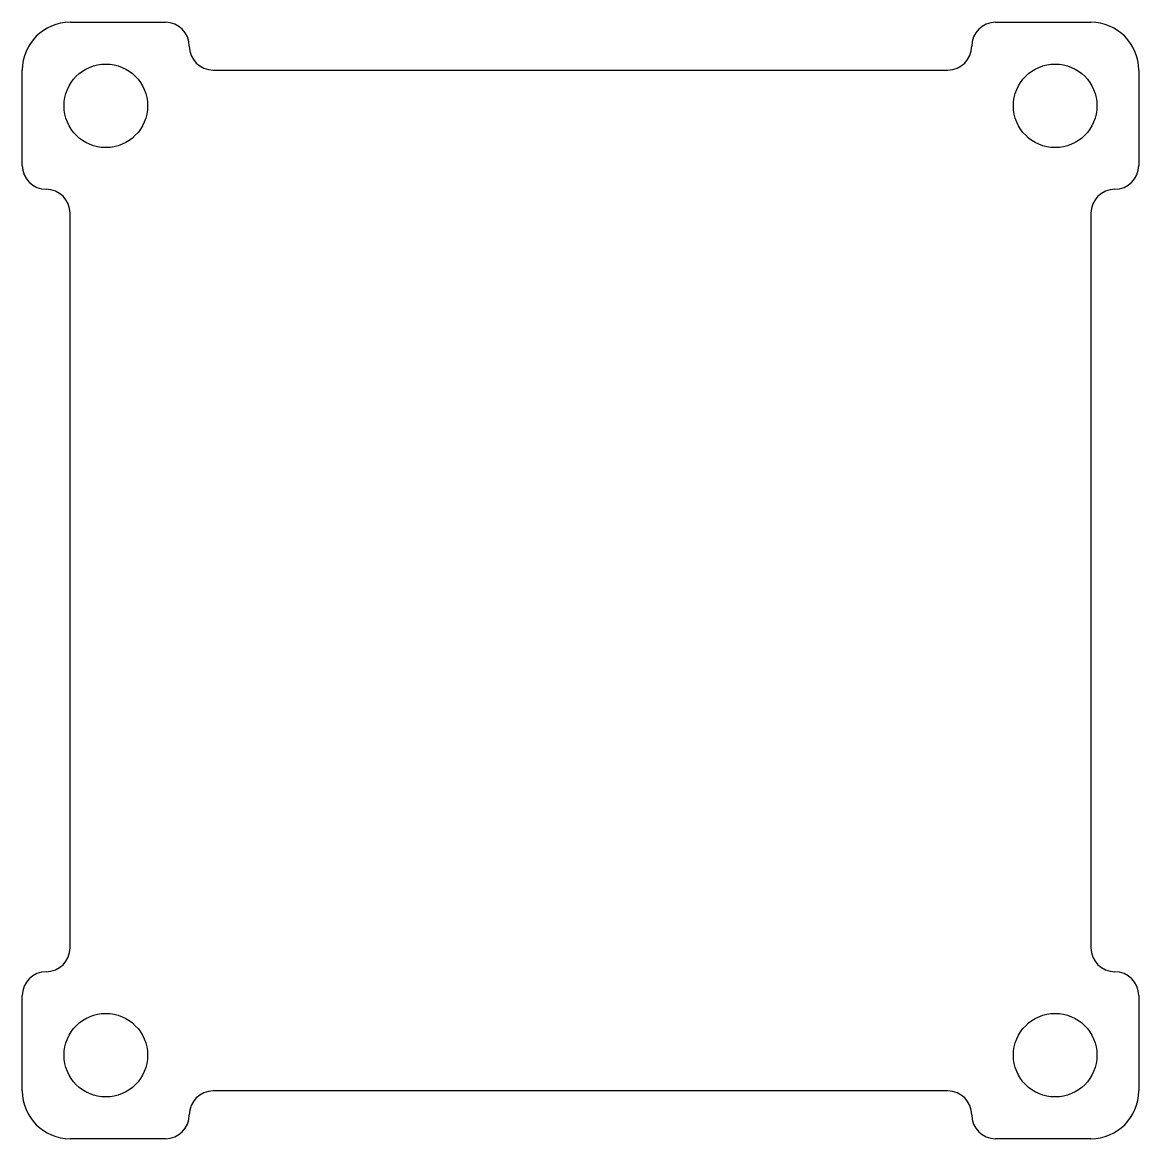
# Model space of a CAD drawing. Header units: millimetres. Extents: x 127 to 173.8, y -116.8 to -70.
import ezdxf

# ---------------------------------------------------------------- set-up
doc = ezdxf.new("R2010")
doc.units = ezdxf.units.MM
for name, color, linetype in [('Shape', 7, 'CONTINUOUS'), ('Shape004', 7, 'CONTINUOUS'), ('Shape006', 7, 'CONTINUOUS'), ('Shape007', 7, 'CONTINUOUS'), ('Shape008', 7, 'CONTINUOUS'), ('Shape009', 7, 'CONTINUOUS'), ('Shape010', 7, 'CONTINUOUS'), ('Shape011', 7, 'CONTINUOUS'), ('Shape012', 7, 'CONTINUOUS'), ('Shape013', 7, 'CONTINUOUS'), ('Shape014', 7, 'CONTINUOUS'), ('Shape015', 7, 'CONTINUOUS'), ('Shape016', 7, 'CONTINUOUS'), ('Shape017', 7, 'CONTINUOUS'), ('Shape018', 7, 'CONTINUOUS'), ('Shape019', 7, 'CONTINUOUS'), ('Shape020', 7, 'CONTINUOUS'), ('Shape021', 7, 'CONTINUOUS'), ('Shape022', 7, 'CONTINUOUS'), ('Shape023', 7, 'CONTINUOUS'), ('Shape024', 7, 'CONTINUOUS'), ('Shape025', 7, 'CONTINUOUS'), ('Shape026', 7, 'CONTINUOUS'), ('Shape027', 7, 'CONTINUOUS'), ('Shape028', 7, 'CONTINUOUS'), ('Shape029', 7, 'CONTINUOUS'), ('Shape030', 7, 'CONTINUOUS'), ('Shape031', 7, 'CONTINUOUS'), ('Shape032', 7, 'CONTINUOUS'), ('Shape033', 7, 'CONTINUOUS'), ('Shape034', 7, 'CONTINUOUS'), ('Shape035', 7, 'CONTINUOUS'), ('Shape036', 7, 'CONTINUOUS'), ('Shape037', 7, 'CONTINUOUS'), ('Shape038', 7, 'CONTINUOUS'), ('Shape039', 7, 'CONTINUOUS')]:
    doc.layers.add(name, color=color, linetype=linetype)

msp = doc.modelspace()

# ---------------------------------------------------------------- linework, layer by layer
at = {"layer": 'Shape'}
msp.add_circle((130.5, -73.5), 1.75, dxfattribs=at)
at = {"layer": 'Shape004'}
msp.add_circle((170.3, -73.5), 1.75, dxfattribs=at)
at = {"layer": 'Shape006'}
msp.add_circle((130.5, -113.3), 1.75, dxfattribs=at)
at = {"layer": 'Shape007'}
msp.add_circle((170.3, -113.3), 1.75, dxfattribs=at)
at = {"layer": 'Shape008'}
msp.add_line((129, -108.8), (129, -78), dxfattribs=at)
at = {"layer": 'Shape009'}
msp.add_arc((128, -108.8), 1, -90, 0, dxfattribs=at)
at = {"layer": 'Shape010'}
msp.add_arc((128, -110.8), 1, 90, 180, dxfattribs=at)
at = {"layer": 'Shape011'}
msp.add_line((127, -114.8), (127, -110.8), dxfattribs=at)
at = {"layer": 'Shape012'}
msp.add_arc((129, -114.8), 2, 180, -90, dxfattribs=at)
at = {"layer": 'Shape013'}
msp.add_line((133, -116.8), (129, -116.8), dxfattribs=at)
at = {"layer": 'Shape014'}
msp.add_arc((133, -115.8), 1, -90, 0, dxfattribs=at)
at = {"layer": 'Shape015'}
msp.add_arc((135, -115.8), 1, 90, 180, dxfattribs=at)
at = {"layer": 'Shape016'}
msp.add_line((165.8, -114.8), (135, -114.8), dxfattribs=at)
at = {"layer": 'Shape017'}
msp.add_arc((165.8, -115.8), 1, 0, 90, dxfattribs=at)
at = {"layer": 'Shape018'}
msp.add_arc((167.8, -115.8), 1, 180, -90, dxfattribs=at)
at = {"layer": 'Shape019'}
msp.add_line((171.8, -116.8), (167.8, -116.8), dxfattribs=at)
at = {"layer": 'Shape020'}
msp.add_arc((171.8, -114.8), 2, -90, 0, dxfattribs=at)
at = {"layer": 'Shape021'}
msp.add_line((173.8, -110.8), (173.8, -114.8), dxfattribs=at)
at = {"layer": 'Shape022'}
msp.add_arc((172.8, -110.8), 1, 0, 90, dxfattribs=at)
at = {"layer": 'Shape023'}
msp.add_arc((172.8, -108.8), 1, 180, -90, dxfattribs=at)
at = {"layer": 'Shape024'}
msp.add_line((171.8, -78), (171.8, -108.8), dxfattribs=at)
at = {"layer": 'Shape025'}
msp.add_arc((172.8, -78), 1, 90, 180, dxfattribs=at)
at = {"layer": 'Shape026'}
msp.add_arc((172.8, -76), 1, -90, 0, dxfattribs=at)
at = {"layer": 'Shape027'}
msp.add_line((173.8, -72), (173.8, -76), dxfattribs=at)
at = {"layer": 'Shape028'}
msp.add_arc((171.8, -72), 2, 0, 90, dxfattribs=at)
at = {"layer": 'Shape029'}
msp.add_line((167.8, -70), (171.8, -70), dxfattribs=at)
at = {"layer": 'Shape030'}
msp.add_arc((167.8, -71), 1, 90, 180, dxfattribs=at)
at = {"layer": 'Shape031'}
msp.add_arc((165.8, -71), 1, -90, 0, dxfattribs=at)
at = {"layer": 'Shape032'}
msp.add_line((135, -72), (165.8, -72), dxfattribs=at)
at = {"layer": 'Shape033'}
msp.add_arc((135, -71), 1, 180, -90, dxfattribs=at)
at = {"layer": 'Shape034'}
msp.add_arc((133, -71), 1, 0, 90, dxfattribs=at)
at = {"layer": 'Shape035'}
msp.add_line((129, -70), (133, -70), dxfattribs=at)
at = {"layer": 'Shape036'}
msp.add_arc((129, -72), 2, 90, 180, dxfattribs=at)
at = {"layer": 'Shape037'}
msp.add_line((127, -76), (127, -72), dxfattribs=at)
at = {"layer": 'Shape038'}
msp.add_arc((128, -76), 1, 180, -90, dxfattribs=at)
at = {"layer": 'Shape039'}
msp.add_arc((128, -78), 1, 0, 90, dxfattribs=at)

doc.saveas('drawing.dxf')
